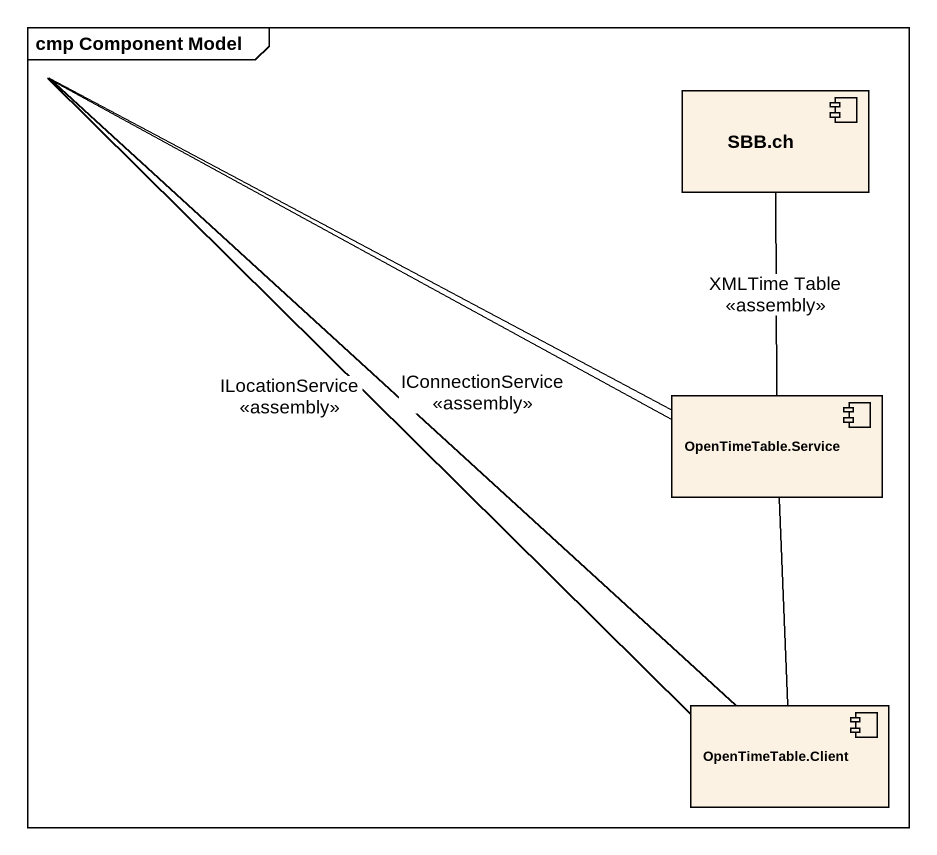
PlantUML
@startuml
mainframe cmp Component Model
component "SBB.ch" as SBB_ch
component "OpenTimeTable.Service" as OpenTimeTable_Service
component "OpenTimeTable.Client" as OpenTimeTable_Client
SBB_ch -- OpenTimeTable_Service : XMLTime Table\n<<assembly>>
OpenTimeTable_Service -- OpenTimeTable_Client : ILocationService\n<<assembly>>
OpenTimeTable_Service -- OpenTimeTable_Client : IConnectionService\n<<assembly>>
OpenTimeTable_Service -- OpenTimeTable_Client
@enduml
